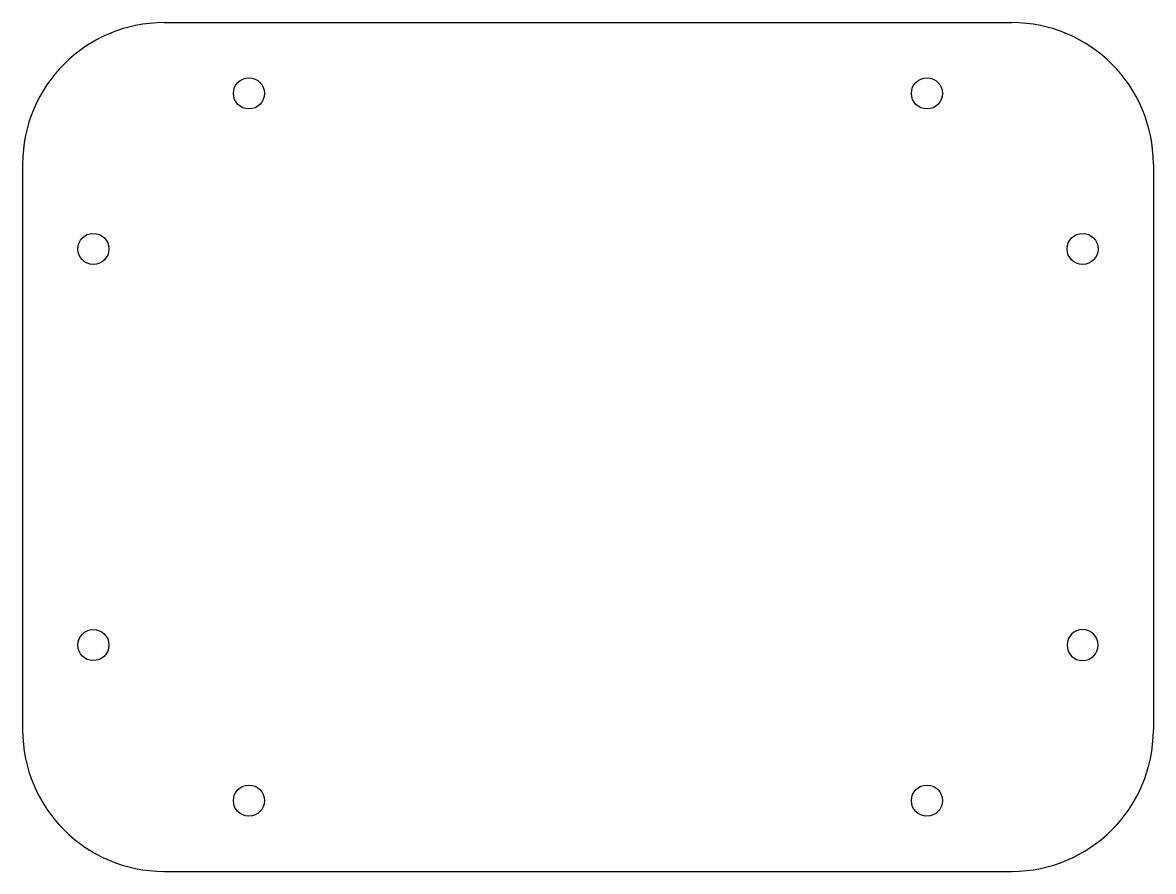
# Model space of a CAD drawing. Header units: millimetres. Extents: x -227 to -27, y -66 to 84.
import ezdxf

# ---------------------------------------------------------------- set-up
doc = ezdxf.new("R2010")
doc.units = ezdxf.units.MM
doc.layers.get('0').update_dxf_attribs({"color": 253, "lineweight": 70, "true_color": 0x8faf8f})

msp = doc.modelspace()

# ---------------------------------------------------------------- linework, layer by layer
at = {"color": 18, "lineweight": -3, "true_color": 0x480505}
for p, q in [((-202, 84), (-52.2, 84)), ((-227, 59), (-227, -41)), ((-27.2, 59), (-27.2, -41)), ((-202, -66), (-52.2, -66))]:
    msp.add_line(p, q, dxfattribs=at)
for centre in [(-187, 71.5), (-67.2, 71.5), (-214.5, 44), (-39.7, 44), (-214.5, -26), (-187, -53.5), (-67.2, -53.5)]:
    msp.add_circle(centre, 2.75, dxfattribs=at)
for centre, radius, start, end in [((-202, 59), 25, 90, 180), ((-52.2, 59), 25, 0, 90), ((-39.7, -26), 2.75, 360, 180), ((-39.7, -26), 2.75, 180, 0), ((-202, -41), 25, 180, 270), ((-52.2, -41), 25, 270, 0)]:
    msp.add_arc(centre, radius, start, end, dxfattribs=at)

doc.saveas('drawing.dxf')
